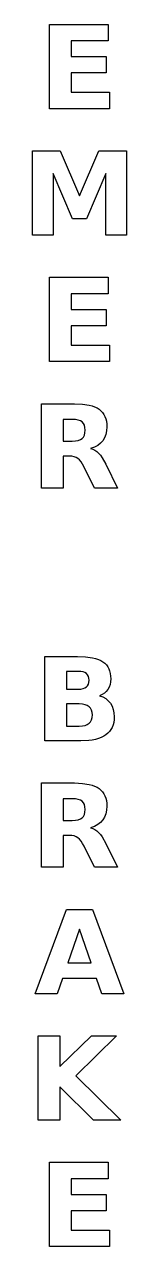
# Model space of a CAD drawing. Extents: x -1.6 to 1.6, y -17.1 to 23.5.
import ezdxf

# ---------------------------------------------------------------- set-up
doc = ezdxf.new("R2010")
doc.units = 0
doc.layers.add('HASH', color=18, linetype='CONTINUOUS')

msp = doc.modelspace()

# ---------------------------------------------------------------- linework, layer by layer
at = {"layer": 'HASH'}
for points in [[(-0.995, 23.533), (0.954, 23.533), (0.954, 22.987), (-0.273, 22.987), (-0.273, 22.466), (0.881, 22.466), (0.881, 21.92), (-0.273, 21.92), (-0.273, 21.279), (0.995, 21.279), (0.995, 20.733), (-0.995, 20.733)], [(-1.558, 19.333), (-0.639, 19.333), (-0.001, 17.835), (0.64, 19.333), (1.558, 19.333), (1.558, 16.533), (0.875, 16.533), (0.875, 18.581), (0.23, 17.071), (-0.228, 17.071), (-0.873, 18.581), (-0.873, 16.533), (-1.558, 16.533)], [(-0.995, 15.133), (0.954, 15.133), (0.954, 14.587), (-0.273, 14.587), (-0.273, 14.066), (0.881, 14.066), (0.881, 13.52), (-0.273, 13.52), (-0.273, 12.879), (0.995, 12.879), (0.995, 12.333), (-0.995, 12.333)], [(-0.542, 9.193), (-0.542, 8.133), (-1.264, 8.133), (-1.264, 10.933), (-0.161, 10.933), (0.097, 10.921), (0.318, 10.887), (0.415, 10.86), (0.502, 10.829), (0.581, 10.791), (0.65, 10.747), (0.71, 10.698), (0.763, 10.641), (0.807, 10.578), (0.843, 10.508), (0.871, 10.431), (0.892, 10.348), (0.904, 10.257), (0.908, 10.16), (0.899, 10.028), (0.874, 9.908), (0.832, 9.8), (0.774, 9.705), (0.698, 9.621), (0.606, 9.55), (0.496, 9.49), (0.369, 9.442), (0.442, 9.42), (0.51, 9.387), (0.574, 9.343), (0.635, 9.289), (0.694, 9.222), (0.753, 9.139), (0.872, 8.928), (1.264, 8.133), (0.495, 8.133), (0.154, 8.829), (0.102, 8.925), (0.05, 9.006), (-0.003, 9.069), (-0.055, 9.116), (-0.113, 9.149), (-0.179, 9.173), (-0.254, 9.188), (-0.338, 9.193)], [(-0.238, 9.691), (-0.133, 9.697), (-0.043, 9.713), (0.03, 9.739), (0.087, 9.776), (0.13, 9.825), (0.161, 9.887), (0.18, 9.964), (0.186, 10.053), (0.18, 10.142), (0.161, 10.218), (0.13, 10.279), (0.087, 10.327), (0.03, 10.363), (-0.043, 10.389), (-0.133, 10.405), (-0.238, 10.41), (-0.542, 10.41), (-0.542, 9.691)], [(0.665, 1.231), (0.775, 1.191), (0.871, 1.135), (0.955, 1.066), (1.025, 0.982), (1.081, 0.886), (1.121, 0.779), (1.144, 0.663), (1.152, 0.536), (1.148, 0.438), (1.135, 0.346), (1.114, 0.261), (1.084, 0.182), (1.045, 0.11), (0.998, 0.044), (0.943, -0.015), (0.879, -0.068), (0.806, -0.115), (0.724, -0.155), (0.633, -0.189), (0.534, -0.217), (0.425, -0.239), (0.308, -0.255), (0.046, -0.267), (-1.152, -0.267), (-1.152, 2.533), (-0.068, 2.533), (0.203, 2.522), (0.434, 2.489), (0.535, 2.464), (0.626, 2.434), (0.706, 2.398), (0.776, 2.357), (0.838, 2.309), (0.891, 2.255), (0.936, 2.195), (0.973, 2.127), (1.001, 2.054), (1.022, 1.973), (1.034, 1.886), (1.038, 1.792), (1.032, 1.694), (1.014, 1.603), (0.984, 1.52), (0.942, 1.444), (0.889, 1.377), (0.825, 1.319), (0.75, 1.271)], [(-0.031, 1.449), (0.049, 1.454), (0.119, 1.468), (0.179, 1.491), (0.228, 1.524), (0.266, 1.566), (0.294, 1.617), (0.31, 1.677), (0.316, 1.745), (0.31, 1.813), (0.294, 1.873), (0.266, 1.923), (0.228, 1.966), (0.179, 1.999), (0.119, 2.023), (0.049, 2.037), (-0.031, 2.042), (-0.43, 2.042), (-0.43, 1.449)], [(-0.007, 0.224), (0.095, 0.23), (0.184, 0.247), (0.259, 0.276), (0.321, 0.316), (0.369, 0.368), (0.403, 0.432), (0.424, 0.507), (0.43, 0.594), (0.424, 0.679), (0.403, 0.753), (0.369, 0.816), (0.322, 0.867), (0.26, 0.906), (0.185, 0.935), (0.096, 0.952), (-0.007, 0.958), (-0.43, 0.958), (-0.43, 0.224)], [(-0.542, -3.407), (-0.542, -4.467), (-1.264, -4.467), (-1.264, -1.667), (-0.161, -1.667), (0.097, -1.679), (0.318, -1.713), (0.415, -1.74), (0.502, -1.771), (0.581, -1.809), (0.65, -1.853), (0.71, -1.902), (0.763, -1.959), (0.807, -2.022), (0.843, -2.092), (0.871, -2.169), (0.892, -2.252), (0.904, -2.343), (0.908, -2.44), (0.899, -2.572), (0.874, -2.692), (0.832, -2.8), (0.774, -2.895), (0.698, -2.979), (0.606, -3.05), (0.496, -3.11), (0.369, -3.158), (0.442, -3.18), (0.51, -3.213), (0.574, -3.257), (0.635, -3.311), (0.694, -3.378), (0.753, -3.461), (0.872, -3.672), (1.264, -4.467), (0.495, -4.467), (0.154, -3.771), (0.102, -3.675), (0.05, -3.594), (-0.003, -3.531), (-0.055, -3.484), (-0.113, -3.451), (-0.179, -3.427), (-0.254, -3.412), (-0.338, -3.407)], [(-0.238, -2.909), (-0.133, -2.903), (-0.043, -2.887), (0.03, -2.861), (0.087, -2.824), (0.13, -2.775), (0.161, -2.713), (0.18, -2.636), (0.186, -2.547), (0.18, -2.458), (0.161, -2.382), (0.13, -2.321), (0.087, -2.273), (0.03, -2.237), (-0.043, -2.211), (-0.133, -2.195), (-0.238, -2.19), (-0.542, -2.19), (-0.542, -2.909)], [(0.565, -8.157), (-0.564, -8.157), (-0.742, -8.667), (-1.468, -8.667), (-0.43, -5.867), (0.43, -5.867), (1.468, -8.667), (0.742, -8.667)], [(-0.384, -7.637), (0.384, -7.637), (0.001, -6.523)], [(-1.37, -10.067), (-0.648, -10.067), (-0.648, -11.089), (0.393, -10.067), (1.231, -10.067), (-0.117, -11.393), (1.37, -12.867), (0.466, -12.867), (-0.648, -11.764), (-0.648, -12.867), (-1.37, -12.867)], [(-0.995, -14.267), (0.954, -14.267), (0.954, -14.813), (-0.273, -14.813), (-0.273, -15.334), (0.881, -15.334), (0.881, -15.88), (-0.273, -15.88), (-0.273, -16.521), (0.995, -16.521), (0.995, -17.067), (-0.995, -17.067)]]:
    msp.add_lwpolyline(points, close=True, dxfattribs=at)

doc.saveas('drawing.dxf')
